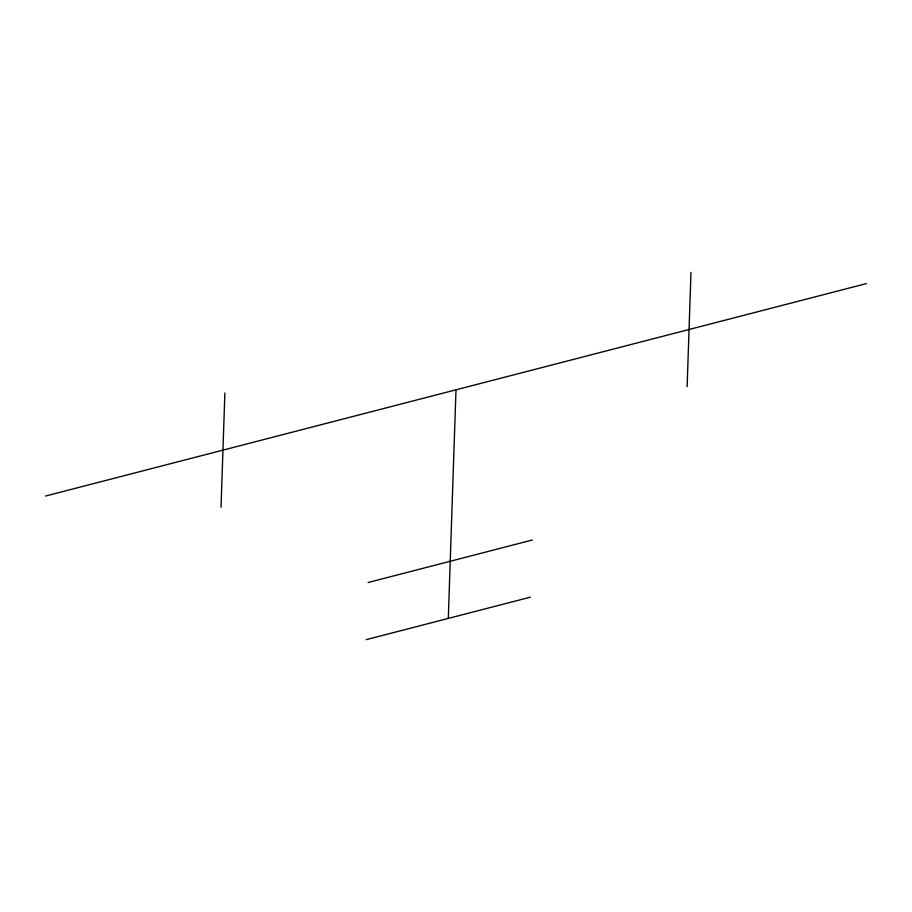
<?xml version="1.0" encoding="UTF-8"?>
<svg xmlns="http://www.w3.org/2000/svg" width="912" height="912" viewBox="0 0 912 912"><rect width="100%" height="100%" fill="white"/><g stroke="black" fill="none" stroke-linecap="round" stroke-linejoin="round"><path stroke-width="1.37" d="M221.023 507.277L224.876 392.981M448.305 618.404L456 389.812M687.124 386.642L690.977 272.346M45.6 496.025L866.4 283.598M368.152 582.506L532.312 540.018M366.225 639.654L530.385 597.166"/></g></svg>
